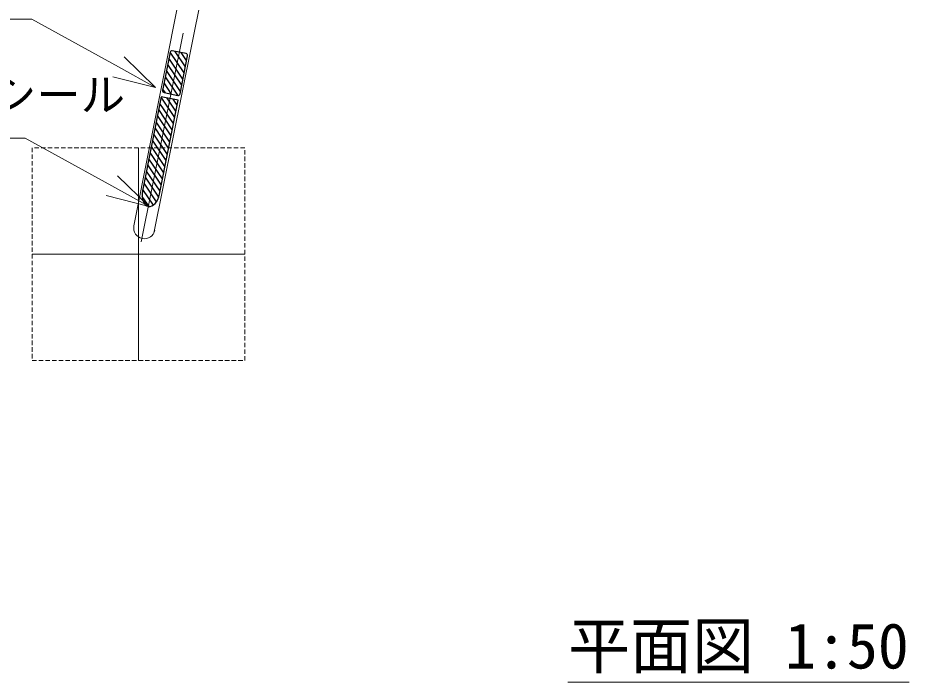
# Model space of a CAD drawing. Units: millimetres at full size, sheet at 1:50; details may follow other scales. Extents: x 750 to 20250, y 750 to 14100.
# Drawn here: x 2431 to 4946, y 7860 to 9732 of the extents above; entities that cross this region are included whole.
import ezdxf
from ezdxf.enums import TextEntityAlignment as Align

# ---------------------------------------------------------------- set-up
doc = ezdxf.new("R2010")
doc.units = ezdxf.units.MM
doc.header["$LTSCALE"] = 50
doc.linetypes.add('CHAIN', pattern=[18.5, 12, -1.5, 3.5, -1.5])
doc.linetypes.add('USER1', pattern=[0.375, 0.25, -0.125])
for name, color, linetype, lineweight in [('D-BMK', 2, 'CHAIN', 13), ('D-STR', 1, 'Continuous', 13), ('D-STR-HIDDEN', 1, 'Continuous', 25), ('D-STR-HTXT\u3000旗上げ', 7, 'Continuous', 13), ('D-STR-TXT', 7, 'Continuous', 13), ('D-STR\u3000構造物外形線', 1, 'Continuous', 25)]:
    doc.layers.add(name, color=color, linetype=linetype, lineweight=lineweight)
doc.styles.add('ＭＳ ゴシック', font='')
doc.styles.get('ＭＳ ゴシック').set_extended_font_data('MS Gothic')

msp = doc.modelspace()

# ---------------------------------------------------------------- linework, layer by layer
at = {"layer": 'D-BMK'}
for p, q in [((2779.24, 9101.07), (2995.1, 10176.07)), ((2771.93, 8766.07), (2771.93, 9366.07)), ((3071.93, 9066.07), (2471.93, 9066.07))]:
    msp.add_line(p, q, dxfattribs=at)
at = {"layer": 'D-STR'}
for p, q in [((2758.82, 9145.75), (2943.76, 10074.07)), ((2814.91, 9125.08), (3003.08, 10062.16))]:
    msp.add_line(p, q, dxfattribs=at)
msp.add_arc((2788.48, 9139.79), 30.25, 168.64615, 348.64615, dxfattribs=at)
at = {"layer": 'D-STR-HIDDEN', "color": 2, "linetype": 'USER1', "lineweight": 13}
for p, q in [((3071.93, 9366.07), (2471.93, 9366.07)), ((2471.93, 9366.07), (2471.93, 8766.07)), ((3071.93, 8766.07), (3071.93, 9366.07)), ((2471.93, 8766.07), (3071.93, 8766.07))]:
    msp.add_line(p, q, dxfattribs=at)
at = {"layer": 'D-STR-HTXT\u3000旗上げ'}
for p, q in [((2820, 9535.64), (2731.01, 9622.33)), ((2820, 9535.64), (2715.3, 9594.28)), ((2699.59, 9566.22), (2820, 9535.64)), ((2801.34, 9200.54), (2712.35, 9287.23)), ((2801.34, 9200.54), (2696.64, 9259.18)), ((2680.93, 9231.13), (2801.34, 9200.54))]:
    msp.add_line(p, q, dxfattribs=at)
for points in [[(2715.3, 9594.28), (2470.59, 9728.73), (1525.78, 9728.73)], [(2696.64, 9259.18), (2451.93, 9393.63), (1507.13, 9393.63)]]:
    msp.add_lwpolyline(points, dxfattribs=at)
at = {"layer": 'D-STR-TXT'}
msp.add_line((3983.26, 7859.52), (4945.76, 7859.52), dxfattribs=at)
at = {"layer": 'D-STR\u3000構造物外形線'}
for p, q in [((2861.07, 9635.5), (2839.76, 9527.58)), ((2900.51, 9577.12), (2861.15, 9635.84)), ((2906.18, 9631.69), (2866.94, 9639.43)), ((2903.93, 9594.47), (2874.84, 9637.87)), ((2907.36, 9611.81), (2892.18, 9634.45)), ((2897.09, 9559.78), (2857.72, 9618.52)), ((2888.82, 9517.89), (2910.12, 9625.81)), ((2890.24, 9525.09), (2850.87, 9583.83)), ((2893.66, 9542.44), (2854.29, 9601.17)), ((2882.61, 9514.02), (2847.45, 9566.49)), ((2847.92, 9520.87), (2840.6, 9531.8)), ((2865.27, 9517.45), (2844.02, 9549.14)), ((2835.78, 9509.6), (2783.43, 9244.71)), ((2873.86, 9451.62), (2835.6, 9508.72)), ((2883.46, 9500.21), (2835.78, 9509.6)), ((2843.7, 9521.7), (2882.94, 9513.96)), ((2877.29, 9468.96), (2852.23, 9506.36)), ((2831.11, 9235.29), (2883.46, 9500.21)), ((2870.43, 9434.28), (2832.18, 9491.38)), ((2880.71, 9486.3), (2869.56, 9502.95)), ((2863.58, 9399.59), (2825.32, 9456.69)), ((2867.01, 9416.93), (2828.75, 9474.03)), ((2860.15, 9382.25), (2821.9, 9439.35)), ((2853.3, 9347.56), (2815.04, 9404.66)), ((2856.73, 9364.91), (2818.47, 9422.01)), ((2849.87, 9330.22), (2811.62, 9387.32)), ((2846.45, 9312.88), (2808.19, 9369.98)), ((2839.59, 9278.2), (2801.33, 9335.3)), ((2843.02, 9295.54), (2804.76, 9352.64)), ((2836.16, 9260.85), (2797.91, 9317.95)), ((2828.85, 9226.85), (2791.05, 9283.27)), ((2832.74, 9243.51), (2794.48, 9300.61)), ((2822.51, 9213.87), (2787.63, 9265.93)), ((2801.34, 9200.54), (2782.31, 9228.95)), ((2813.72, 9204.52), (2784.2, 9248.58))]:
    msp.add_line(p, q, dxfattribs=at)
for centre, start, end in [((2865.97, 9634.53), 78.8329, 168.8329), ((2905.22, 9626.78), 348.8329, 78.8329), ((2844.67, 9526.61), 168.8329, 258.8329), ((2883.91, 9518.86), 258.8329, 348.8329)]:
    msp.add_arc(centre, 5, start, end, dxfattribs=at)
msp.add_ellipse((2807.27, 9240), major_axis=(-7.75, -39.21), ratio=0.607949, start_param=4.712389, end_param=7.8539816, dxfattribs=at)

# ---------------------------------------------------------------- texts
at = {"layer": 'D-STR-HTXT\u3000旗上げ', "style": 'ＭＳ ゴシック'}
msp.add_text('遊具種類別注意シール', height=91.64, dxfattribs=at).set_placement((1483.74, 9442.34), align=Align.BOTTOM_LEFT)
at = {"layer": 'D-STR-TXT', "style": 'ＭＳ ゴシック'}
msp.add_text('平面図 1:50', height=128.3, dxfattribs=at).set_placement((3983.26, 7859.52), align=Align.BOTTOM_LEFT)

doc.saveas('drawing.dxf')
